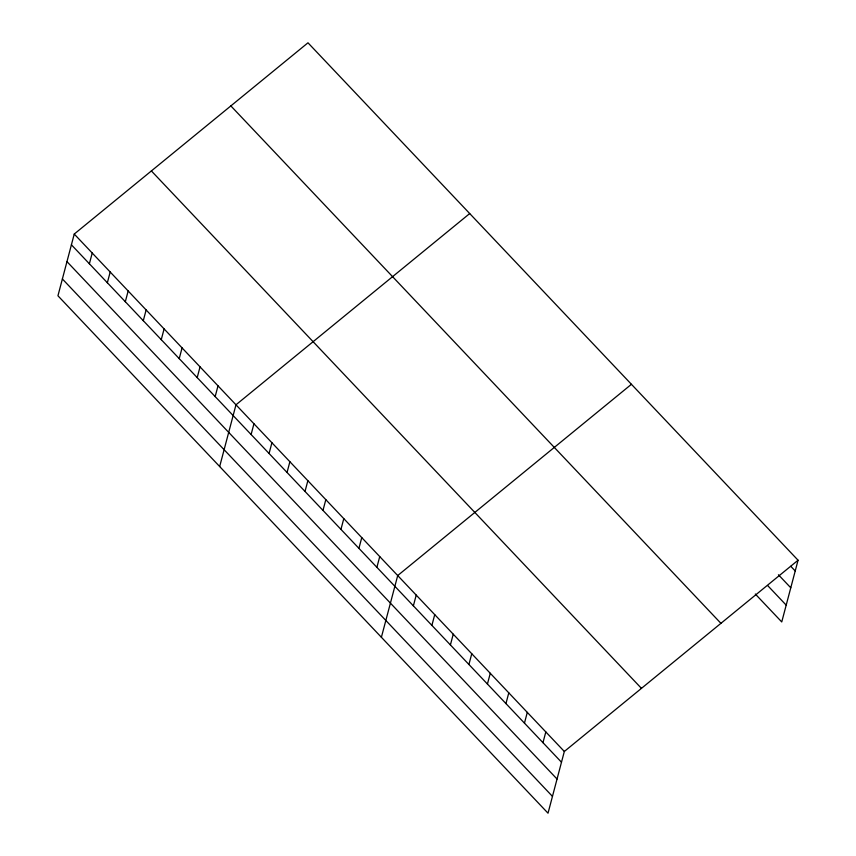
<?xml version="1.0" encoding="UTF-8"?>
<svg xmlns="http://www.w3.org/2000/svg" width="856" height="856" viewBox="0 0 856 856"><rect width="100%" height="100%" fill="white"/><g stroke="black" fill="none" stroke-linecap="round" stroke-linejoin="round"><path stroke-width="1.28" d="M74.247 234.052L57.941 295.78L548.022 813.2L564.329 751.472L798.06 560.22L307.978 42.8L74.247 234.052L564.329 751.472M89.377 263.776L92.223 253.023M107.353 282.748L110.189 271.994M125.318 301.719L128.165 290.965M143.294 320.69L146.13 309.936M161.26 339.671L164.095 328.918M179.225 358.643L182.071 347.889M197.201 377.614L200.036 366.86M215.166 396.585L218.013 385.831M219.671 466.531L235.978 404.802L469.709 213.551M251.108 434.527L253.943 423.774M269.073 453.498L271.919 442.745M287.049 472.469L289.884 461.716M305.014 491.44L307.86 480.687M322.98 510.411L325.826 499.658M340.955 529.383L343.791 518.629M358.921 548.364L361.767 537.611M376.897 567.335L379.732 556.582M381.391 637.281L397.708 575.553L631.428 384.301M413.373 605.855L416.219 595.102M431.895 625.394L434.73 614.64M450.406 644.942L453.241 634.189M468.917 664.491L471.763 653.738M487.428 684.04L490.274 673.287M505.95 703.589L508.785 692.836M524.461 723.127L527.296 712.374M542.971 742.676L545.818 731.923M798.06 560.22L781.753 621.948L755.302 594.021M790.805 566.319L795.213 570.973M778.425 574.761L790.773 587.794M767.682 585.579L786.193 605.128M230.853 105.909L720.923 623.328M151.384 170.943L641.454 688.363M71.412 244.805L561.493 762.225M66.971 261.626L557.042 779.046M62.392 278.96L552.462 796.38"/></g></svg>
